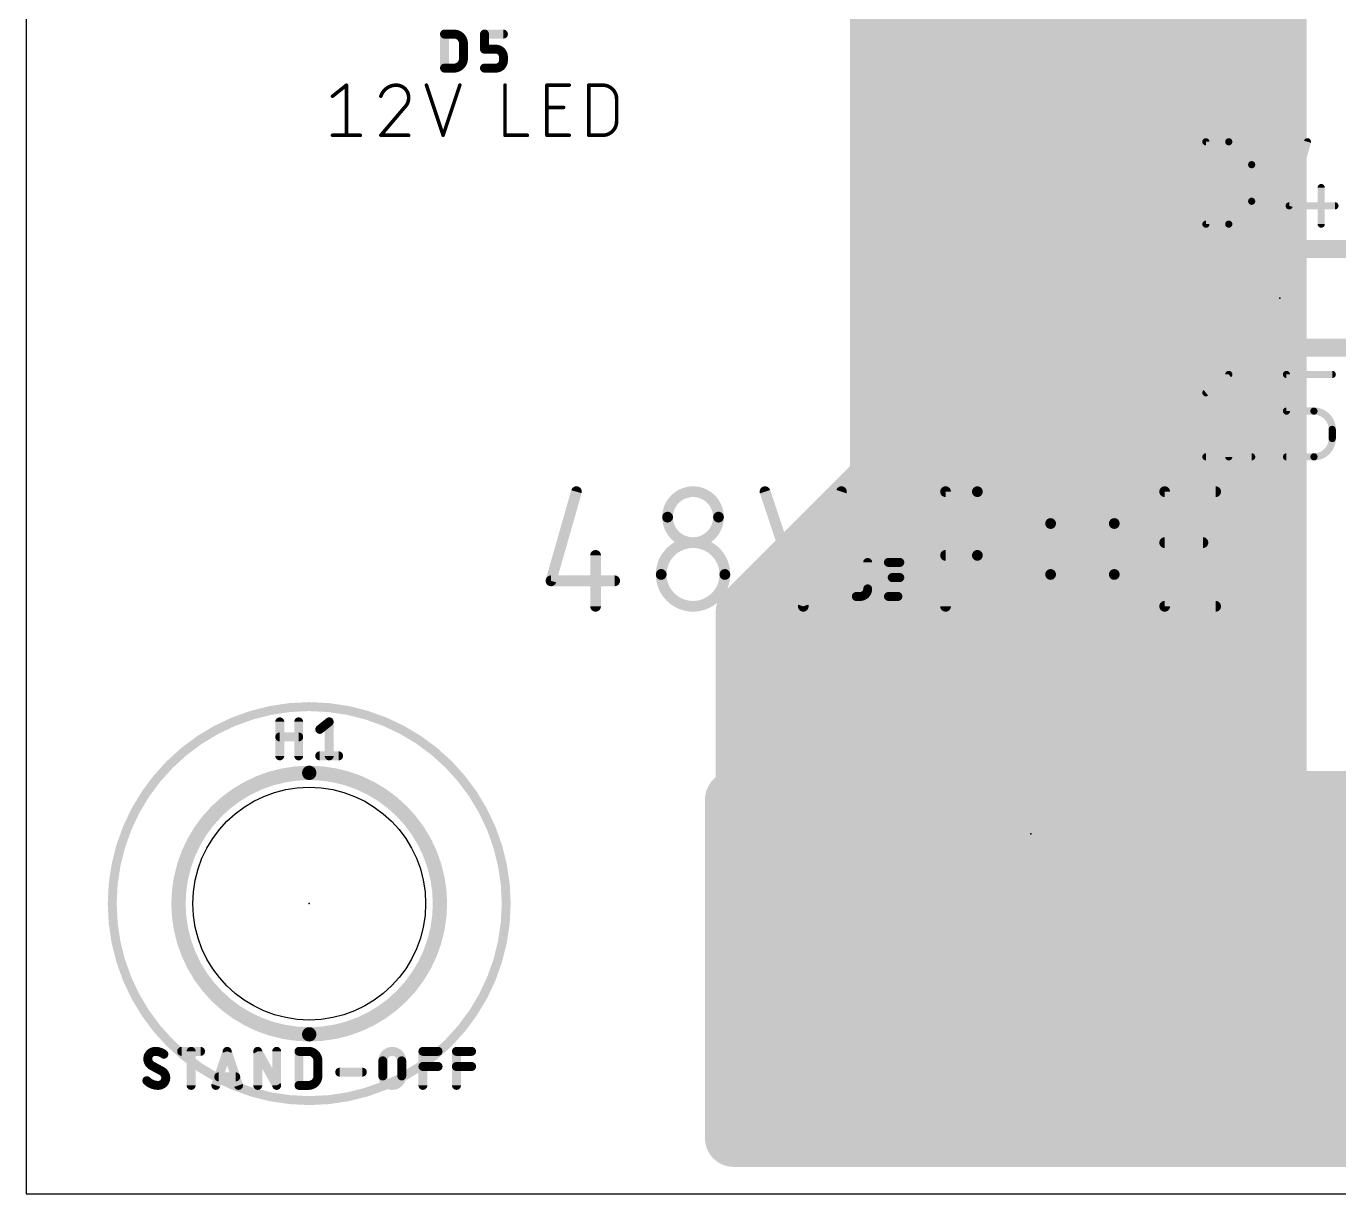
# Model space of a CAD drawing. Extents: x 0 to 6.01, y 0 to 3.
# Drawn here: x 0 to 0.733, y 0 to 0.652 of the extents above; entities that cross this region are included whole.
import ezdxf

# ---------------------------------------------------------------- set-up
doc = ezdxf.new("R2010")
doc.units = 0
for name, color, linetype in [('1', 12, 'CONTINUOUS'), ('17', 110, 'CONTINUOUS'), ('20', 31, 'CONTINUOUS'), ('21', 253, 'CONTINUOUS'), ('23', 53, 'CONTINUOUS'), ('25', 253, 'CONTINUOUS'), ('27', 253, 'CONTINUOUS'), ('39', 12, 'CONTINUOUS'), ('41', 12, 'CONTINUOUS'), ('42', 132, 'CONTINUOUS'), ('51', 253, 'CONTINUOUS')]:
    doc.layers.add(name, color=color, linetype=linetype)

# ---------------------------------------------------------------- blocks, each defined once
blk = doc.blocks.new('RECT')
blk.add_solid([(-0.5, -0.5), (0.5, -0.5), (-0.5, 0.5), (0.5, 0.5)])
blk = doc.blocks.new('ROUNDP')
at = {"const_width": 0.5}
blk.add_lwpolyline([(0, -0.25, 1), (0, 0.25, 1), (0, -0.25)], format="xyb", dxfattribs=at)

msp = doc.modelspace()

# ---------------------------------------------------------------- linework, layer by layer
at = {"layer": '1'}
for points, const_width in [([(0.475, 0.4), (0.475, 0.745)], 0.03), ([(0.7, 0.745), (0.7, 0.075)], 0.03), ([(0.475, 0.66), (0.7, 0.66)], 0.03), ([(0.475, 0.63), (0.7, 0.63)], 0.03), ([(0.475, 0.6), (0.7, 0.6)], 0.03), ([(0.475, 0.57), (0.7, 0.57)], 0.03), ([(0.475, 0.54), (0.7, 0.54)], 0.03), ([(0.475, 0.51), (0.7, 0.51)], 0.03), ([(0.475, 0.48), (0.7, 0.48)], 0.03), ([(0.475, 0.45), (0.7, 0.45)], 0.03), ([(0.475, 0.42), (0.7, 0.42)], 0.03), ([(0.4, 0.325), (0.475, 0.4)], 0.03), ([(0.465, 0.39), (0.7, 0.39)], 0.03), ([(0.435, 0.36), (0.7, 0.36)], 0.03), ([(0.405, 0.33), (0.7, 0.33)], 0.03), ([(0.4, 0.125), (0.4, 0.325)], 0.03), ([(0.4, 0.3), (0.7, 0.3)], 0.03), ([(0.4, 0.27), (0.7, 0.27)], 0.03), ([(0.4, 0.24), (0.7, 0.24)], 0.03), ([(0.395, 0.031), (0.395, 0.2201)], 0.032), ([(0.395, 0.2201), (0.428735, 0.2201)], 0.032), ([(0.428735, 0.2201), (0.42843, 0.217)], 0.032), ([(0.69357, 0.217), (0.693265, 0.2201)], 0.032), ([(0.693265, 0.2201), (4.1951, 0.2201)], 0.032), ([(0.42843, 0.217), (0.544999, 0.217)], 0.032), ([(0.544999, 0.217), (0.544999, 0.185)], 0.032), ([(0.577, 0.185), (0.577, 0.217)], 0.032), ([(0.577, 0.217), (0.69357, 0.217)], 0.032), ([(0.4, 0.21), (0.7, 0.21)], 0.03), ([(0.395, 0.192), (0.544999, 0.192)], 0.032), ([(0.577, 0.192), (4.642, 0.192)], 0.032), ([(0.544999, 0.185), (0.42843, 0.185)], 0.032), ([(0.42843, 0.185), (0.428786, 0.181388)], 0.032), ([(0.545, 0.06843), (0.545, 0.184999)], 0.032), ([(0.545, 0.184999), (0.577, 0.184999)], 0.032), ([(0.69357, 0.185), (0.577, 0.185)], 0.032), ([(0.577, 0.184999), (0.577, 0.06843)], 0.032), ([(0.693214, 0.181388), (0.69357, 0.185)], 0.032), ([(0.4, 0.18), (0.7, 0.18)], 0.03), ([(0.428786, 0.181388), (0.431345, 0.168523)], 0.032), ([(0.690655, 0.168523), (0.693214, 0.181388)], 0.032), ([(0.431345, 0.168523), (0.435152, 0.155971)], 0.032), ([(0.686848, 0.155971), (0.690655, 0.168523)], 0.032), ([(0.395, 0.16), (0.43393, 0.16)], 0.032), ([(0.545, 0.16), (0.577, 0.16)], 0.032), ([(0.68807, 0.16), (4.61, 0.16)], 0.032), ([(0.435152, 0.155971), (0.440172, 0.143852)], 0.032), ([(0.681828, 0.143852), (0.686848, 0.155971)], 0.032), ([(0.4, 0.15), (0.7, 0.15)], 0.03), ([(0.440172, 0.143852), (0.446355, 0.132284)], 0.032), ([(0.675645, 0.132284), (0.681828, 0.143852)], 0.032), ([(0.446355, 0.132284), (0.453642, 0.121378)], 0.032), ([(0.668357, 0.121378), (0.675645, 0.132284)], 0.032), ([(0.395, 0.128), (0.449218, 0.128)], 0.032), ([(0.475, 0.05), (0.4, 0.125)], 0.03), ([(0.545, 0.128), (0.577, 0.128)], 0.032), ([(0.672782, 0.128), (4.578, 0.128)], 0.032), ([(0.405, 0.12), (0.7, 0.12)], 0.03), ([(0.453642, 0.121378), (0.461964, 0.111239)], 0.032), ([(0.660036, 0.111239), (0.668357, 0.121378)], 0.032), ([(0.461964, 0.111239), (0.471239, 0.101964)], 0.032), ([(0.650761, 0.101964), (0.660036, 0.111239)], 0.032), ([(0.471239, 0.101964), (0.481378, 0.093642)], 0.032), ([(0.640622, 0.093642), (0.650761, 0.101964)], 0.032), ([(0.395, 0.096), (0.478505, 0.096)], 0.032), ([(0.545, 0.096), (0.577, 0.096)], 0.032), ([(0.643494, 0.096), (4.546, 0.096)], 0.032), ([(0.435, 0.09), (0.7, 0.09)], 0.03), ([(0.481378, 0.093642), (0.492284, 0.086355)], 0.032), ([(0.629715, 0.086355), (0.640622, 0.093642)], 0.032), ([(0.492284, 0.086355), (0.503852, 0.080172)], 0.032), ([(0.503852, 0.080172), (0.515971, 0.075152)], 0.032), ([(0.606029, 0.075152), (0.618147, 0.080172)], 0.032), ([(0.618147, 0.080172), (0.629715, 0.086355)], 0.032), ([(0.515971, 0.075152), (0.528523, 0.071345)], 0.032), ([(0.593477, 0.071345), (0.606029, 0.075152)], 0.032), ([(0.7, 0.075), (0.675, 0.05)], 0.03), ([(0.528523, 0.071345), (0.541388, 0.068786)], 0.032), ([(0.541388, 0.068786), (0.545, 0.06843)], 0.032), ([(0.577, 0.06843), (0.580612, 0.068786)], 0.032), ([(0.580612, 0.068786), (0.593477, 0.071345)], 0.032), ([(0.395, 0.064), (4.514, 0.064)], 0.032), ([(0.465, 0.06), (0.685, 0.06)], 0.03), ([(0.675, 0.05), (0.475, 0.05)], 0.03), ([(0.395, 0.032), (4.482, 0.032)], 0.032), ([(4.481, 0.031), (0.395, 0.031)], 0.032)]:
    msp.add_lwpolyline(points, dxfattribs=dict(at, const_width=const_width))
for points, const_width in [([(0.475, 0.6675, 1), (0.475, 0.6525)], 0.015), ([(0.7, 0.6525, 1), (0.7, 0.6675)], 0.015), ([(0.475, 0.6375, 1), (0.475, 0.6225)], 0.015), ([(0.7, 0.6225, 1), (0.7, 0.6375)], 0.015), ([(0.475, 0.6075, 1), (0.475, 0.5925)], 0.015), ([(0.7, 0.5925, 1), (0.7, 0.6075)], 0.015), ([(0.475, 0.5775, 1), (0.475, 0.5625)], 0.015), ([(0.7, 0.5625, 1), (0.7, 0.5775)], 0.015), ([(0.475, 0.5475, 1), (0.475, 0.5325)], 0.015), ([(0.7, 0.5325, 1), (0.7, 0.5475)], 0.015), ([(0.475, 0.5175, 1), (0.475, 0.5025)], 0.015), ([(0.7, 0.5025, 1), (0.7, 0.5175)], 0.015), ([(0.475, 0.4875, 1), (0.475, 0.4725)], 0.015), ([(0.7, 0.4725, 1), (0.7, 0.4875)], 0.015), ([(0.475, 0.4575, 1), (0.475, 0.4425)], 0.015), ([(0.7, 0.4425, 1), (0.7, 0.4575)], 0.015), ([(0.475, 0.4275, 1), (0.475, 0.4125)], 0.015), ([(0.7, 0.4125, 1), (0.7, 0.4275)], 0.015), ([(0.480303, 0.394697, 1), (0.469697, 0.405303)], 0.015), ([(0.465, 0.3975, 1), (0.465, 0.3825)], 0.015), ([(0.4675, 0.4, 1), (0.4825, 0.4)], 0.015), ([(0.7, 0.3825, 1), (0.7, 0.3975)], 0.015), ([(0.435, 0.3675, 1), (0.435, 0.3525)], 0.015), ([(0.7, 0.3525, 1), (0.7, 0.3675)], 0.015), ([(0.405, 0.3375, 1), (0.405, 0.3225)], 0.015), ([(0.7, 0.3225, 1), (0.7, 0.3375)], 0.015), ([(0.4075, 0.325, 1), (0.3925, 0.325)], 0.015), ([(0.394697, 0.330303, 1), (0.405303, 0.319697)], 0.015), ([(0.4, 0.3075, 1), (0.4, 0.2925)], 0.015), ([(0.7, 0.2925, 1), (0.7, 0.3075)], 0.015), ([(0.4, 0.2775, 1), (0.4, 0.2625)], 0.015), ([(0.7, 0.2625, 1), (0.7, 0.2775)], 0.015), ([(0.4, 0.2475, 1), (0.4, 0.2325)], 0.015), ([(0.7, 0.2325, 1), (0.7, 0.2475)], 0.015), ([(0.403, 0.2201, 1), (0.387, 0.2201)], 0.016), ([(0.395, 0.2281, 1), (0.395, 0.2121)], 0.016), ([(0.436697, 0.219316, 1), (0.420774, 0.220885)], 0.016), ([(0.428735, 0.2121, 1), (0.428735, 0.2281)], 0.016), ([(0.701226, 0.220884, 1), (0.685303, 0.219316)], 0.016), ([(0.693265, 0.2281, 1), (0.693265, 0.2121)], 0.016), ([(0.42843, 0.225, 1), (0.42843, 0.209)], 0.016), ([(0.552999, 0.217, 1), (0.536999, 0.217)], 0.016), ([(0.544999, 0.209, 1), (0.544999, 0.225)], 0.016), ([(0.585, 0.217, 1), (0.569, 0.217)], 0.016), ([(0.577, 0.225, 1), (0.577, 0.209)], 0.016), ([(0.69357, 0.209, 1), (0.69357, 0.225)], 0.016), ([(0.4, 0.2175, 1), (0.4, 0.2025)], 0.015), ([(0.420468, 0.217784, 1), (0.436391, 0.216215)], 0.016), ([(0.685608, 0.216216, 1), (0.701531, 0.217784)], 0.016), ([(0.7, 0.2025, 1), (0.7, 0.2175)], 0.015), ([(0.395, 0.2, 1), (0.395, 0.184)], 0.016), ([(0.544999, 0.184, 1), (0.544999, 0.2)], 0.016), ([(0.577, 0.2, 1), (0.577, 0.184)], 0.016), ([(0.436391, 0.185784, 1), (0.420468, 0.184216)], 0.016), ([(0.42843, 0.193, 1), (0.42843, 0.177)], 0.016), ([(0.553, 0.184999, 1), (0.537, 0.184999)], 0.016), ([(0.545, 0.192999, 1), (0.545, 0.176999)], 0.016), ([(0.544999, 0.177, 1), (0.544999, 0.193)], 0.016), ([(0.577, 0.193, 1), (0.577, 0.177)], 0.016), ([(0.585, 0.184999, 1), (0.569, 0.184999)], 0.016), ([(0.577, 0.176999, 1), (0.577, 0.192999)], 0.016), ([(0.701531, 0.184216, 1), (0.685608, 0.185784)], 0.016), ([(0.69357, 0.177, 1), (0.69357, 0.193)], 0.016), ([(0.4, 0.1875, 1), (0.4, 0.1725)], 0.015), ([(0.436632, 0.182948, 1), (0.420939, 0.179827)], 0.016), ([(0.536999, 0.185, 1), (0.552999, 0.185)], 0.016), ([(0.569, 0.185, 1), (0.585, 0.185)], 0.016), ([(0.70106, 0.179827, 1), (0.685368, 0.182948)], 0.016), ([(0.7, 0.1725, 1), (0.7, 0.1875)], 0.015), ([(0.420824, 0.180604, 1), (0.436747, 0.182172)], 0.016), ([(0.439, 0.170845, 1), (0.423689, 0.166201)], 0.016), ([(0.698311, 0.166201, 1), (0.683, 0.170845)], 0.016), ([(0.685253, 0.182172, 1), (0.701176, 0.180604)], 0.016), ([(0.395, 0.168, 1), (0.395, 0.152)], 0.016), ([(0.423498, 0.166962, 1), (0.439191, 0.170084)], 0.016), ([(0.43393, 0.152, 1), (0.43393, 0.168)], 0.016), ([(0.545, 0.168, 1), (0.545, 0.152)], 0.016), ([(0.577, 0.152, 1), (0.577, 0.168)], 0.016), ([(0.68807, 0.168, 1), (0.68807, 0.152)], 0.016), ([(0.682809, 0.170084, 1), (0.698502, 0.166962)], 0.016), ([(0.442543, 0.159032, 1), (0.427761, 0.152909)], 0.016), ([(0.694239, 0.152909, 1), (0.679457, 0.159032)], 0.016), ([(0.4, 0.1575, 1), (0.4, 0.1425)], 0.015), ([(0.427497, 0.153649, 1), (0.442808, 0.158293)], 0.016), ([(0.679192, 0.158293, 1), (0.694503, 0.153649)], 0.016), ([(0.7, 0.1425, 1), (0.7, 0.1575)], 0.015), ([(0.447227, 0.147624, 1), (0.433116, 0.140081)], 0.016), ([(0.432781, 0.140791, 1), (0.447563, 0.146914)], 0.016), ([(0.674437, 0.146914, 1), (0.689219, 0.140791)], 0.016), ([(0.688883, 0.140081, 1), (0.674773, 0.147624)], 0.016), ([(0.453007, 0.136729, 1), (0.439703, 0.12784)], 0.016), ([(0.682297, 0.12784, 1), (0.668993, 0.136729)], 0.016), ([(0.395, 0.136, 1), (0.395, 0.12)], 0.016), ([(0.405303, 0.130303, 1), (0.394697, 0.119697)], 0.015), ([(0.4393, 0.128513, 1), (0.45341, 0.136056)], 0.016), ([(0.449218, 0.12, 1), (0.449218, 0.136)], 0.016), ([(0.545, 0.136, 1), (0.545, 0.12)], 0.016), ([(0.577, 0.12, 1), (0.577, 0.136)], 0.016), ([(0.672782, 0.136, 1), (0.672782, 0.12)], 0.016), ([(0.668589, 0.136056, 1), (0.6827, 0.128513)], 0.016), ([(0.3925, 0.125, 1), (0.4075, 0.125)], 0.015), ([(0.405, 0.1275, 1), (0.405, 0.1125)], 0.015), ([(0.459827, 0.126453, 1), (0.447458, 0.116303)], 0.016), ([(0.446991, 0.116934, 1), (0.460294, 0.125823)], 0.016), ([(0.661706, 0.125823, 1), (0.675009, 0.116934)], 0.016), ([(0.674542, 0.116303, 1), (0.662173, 0.126453)], 0.016), ([(0.7, 0.1125, 1), (0.7, 0.1275)], 0.015), ([(0.467621, 0.116896, 1), (0.456307, 0.105582)], 0.016), ([(0.665693, 0.105582, 1), (0.654379, 0.116896)], 0.016), ([(0.45578, 0.106164, 1), (0.468148, 0.116314)], 0.016), ([(0.476314, 0.108148, 1), (0.466164, 0.09578)], 0.016), ([(0.655836, 0.09578, 1), (0.645686, 0.108148)], 0.016), ([(0.653852, 0.116314, 1), (0.66622, 0.106164)], 0.016), ([(0.395, 0.104, 1), (0.395, 0.088)], 0.016), ([(0.465582, 0.096307, 1), (0.476896, 0.107621)], 0.016), ([(0.478505, 0.088, 1), (0.478505, 0.104)], 0.016), ([(0.545, 0.104, 1), (0.545, 0.088)], 0.016), ([(0.577, 0.088, 1), (0.577, 0.104)], 0.016), ([(0.643494, 0.104, 1), (0.643494, 0.088)], 0.016), ([(0.645104, 0.107621, 1), (0.656418, 0.096307)], 0.016), ([(0.435, 0.0975, 1), (0.435, 0.0825)], 0.015), ([(0.485823, 0.100294, 1), (0.476934, 0.086991)], 0.016), ([(0.476303, 0.087458, 1), (0.486453, 0.099827)], 0.016), ([(0.635547, 0.099827, 1), (0.645697, 0.087458)], 0.016), ([(0.645066, 0.086991, 1), (0.636177, 0.100294)], 0.016), ([(0.7, 0.0825, 1), (0.7, 0.0975)], 0.015), ([(0.496056, 0.09341, 1), (0.488513, 0.0793)], 0.016), ([(0.48784, 0.079703, 1), (0.496729, 0.093007)], 0.016), ([(0.506914, 0.087563, 1), (0.500791, 0.072781)], 0.016), ([(0.621209, 0.072781, 1), (0.615086, 0.087563)], 0.016), ([(0.625271, 0.093007, 1), (0.63416, 0.079703)], 0.016), ([(0.633487, 0.0793, 1), (0.625944, 0.09341)], 0.016), ([(0.500081, 0.073116, 1), (0.507624, 0.087227)], 0.016), ([(0.518293, 0.082808, 1), (0.513649, 0.067497)], 0.016), ([(0.512909, 0.067761, 1), (0.519032, 0.082543)], 0.016), ([(0.602968, 0.082543, 1), (0.60909, 0.067761)], 0.016), ([(0.608351, 0.067497, 1), (0.603707, 0.082808)], 0.016), ([(0.614376, 0.087227, 1), (0.621919, 0.073116)], 0.016), ([(0.705303, 0.069697, 1), (0.694697, 0.080303)], 0.015), ([(0.530084, 0.079191, 1), (0.526962, 0.063498)], 0.016), ([(0.526201, 0.063689, 1), (0.530845, 0.079)], 0.016), ([(0.542172, 0.076747, 1), (0.540604, 0.060824)], 0.016), ([(0.539827, 0.060939, 1), (0.542948, 0.076632)], 0.016), ([(0.544216, 0.060468, 1), (0.545784, 0.076391)], 0.016), ([(0.576216, 0.076391, 1), (0.577784, 0.060468)], 0.016), ([(0.579051, 0.076632, 1), (0.582173, 0.060939)], 0.016), ([(0.581396, 0.060824, 1), (0.579828, 0.076747)], 0.016), ([(0.591155, 0.079, 1), (0.595799, 0.063689)], 0.016), ([(0.595038, 0.063498, 1), (0.591916, 0.079191)], 0.016), ([(0.6925, 0.075, 1), (0.7075, 0.075)], 0.015), ([(0.395, 0.072, 1), (0.395, 0.056)], 0.016), ([(0.465, 0.0675, 1), (0.465, 0.0525)], 0.015), ([(0.537, 0.06843, 1), (0.553, 0.06843)], 0.016), ([(0.569, 0.06843, 1), (0.585, 0.06843)], 0.016), ([(0.685, 0.0525, 1), (0.685, 0.0675)], 0.015), ([(0.475, 0.0575, 1), (0.475, 0.0425)], 0.015), ([(0.469697, 0.044697, 1), (0.480303, 0.055303)], 0.015), ([(0.669697, 0.055303, 1), (0.680303, 0.044697)], 0.015), ([(0.675, 0.0425, 1), (0.675, 0.0575)], 0.015), ([(0.395, 0.04, 1), (0.395, 0.024)], 0.016), ([(0.395, 0.039, 1), (0.395, 0.023)], 0.016), ([(0.387, 0.031, 1), (0.403, 0.031)], 0.016)]:
    msp.add_lwpolyline(points, format="xyb", dxfattribs=dict(at, const_width=const_width))
at = {"layer": '20'}
for p, q in [((0, 3), (0, 0)), ((0, 0), (6, 0))]:
    msp.add_line(p, q, dxfattribs=at)
msp.add_circle((0.158, 0.162), 0.065, dxfattribs=at)
at = {"layer": '21', "const_width": 0.005}
msp.add_lwpolyline([(0.561, 0.089197, 1), (0.561, 0.312803, 1), (0.561, 0.089197)], format="xyb", dxfattribs=at)
at = {"layer": '23'}
for p in [(0.7, 0.5), (0.561, 0.201), (0.158, 0.162)]:
    msp.add_point(p, dxfattribs=at)
at = {"layer": '25'}
for points, const_width in [([(0.233562, 0.6285), (0.233562, 0.6475)], 0.005), ([(0.233562, 0.6475), (0.23884, 0.6475)], 0.005), ([(0.255882, 0.639055), (0.255882, 0.6475)], 0.005), ([(0.255882, 0.6475), (0.266438, 0.6475)], 0.005), ([(0.244118, 0.642222), (0.244118, 0.633778)], 0.005), ([(0.262215, 0.639055), (0.255882, 0.639055)], 0.005), ([(0.23884, 0.6285), (0.233562, 0.6285)], 0.005), ([(0.255882, 0.6285), (0.262215, 0.6285)], 0.005), ([(0.266438, 0.632722), (0.266438, 0.634833)], 0.005), ([(0.171, 0.612778), (0.178778, 0.619)], 0.002), ([(0.178778, 0.619), (0.178778, 0.591)], 0.002), ([(0.223444, 0.619), (0.232777, 0.591)], 0.002), ([(0.232777, 0.591), (0.242111, 0.619)], 0.002), ([(0.267348, 0.619), (0.267348, 0.591)], 0.002), ([(0.290748, 0.591), (0.290748, 0.619)], 0.002), ([(0.290748, 0.619), (0.303193, 0.619)], 0.002), ([(0.314099, 0.591), (0.314099, 0.619)], 0.002), ([(0.314099, 0.619), (0.321877, 0.619)], 0.002), ([(0.329655, 0.611222), (0.329655, 0.598778)], 0.002), ([(0.211222, 0.606555), (0.198, 0.591)], 0.002), ([(0.290748, 0.606555), (0.300081, 0.606555)], 0.002), ([(0.171, 0.591), (0.186555, 0.591)], 0.002), ([(0.198, 0.591), (0.213555, 0.591)], 0.002), ([(0.267348, 0.591), (0.279793, 0.591)], 0.002), ([(0.303193, 0.591), (0.290748, 0.591)], 0.002), ([(0.321877, 0.591), (0.314099, 0.591)], 0.002), ([(0.658693, 0.54137), (0.658693, 0.58737)], 0.004), ([(0.658693, 0.58737), (0.671471, 0.58737)], 0.004), ([(0.715415, 0.58737), (0.705193, 0.551592)], 0.004), ([(0.684248, 0.574592), (0.684248, 0.554148)], 0.004), ([(0.723082, 0.561814), (0.723082, 0.54137)], 0.004), ([(0.705193, 0.551592), (0.730748, 0.551592)], 0.004), ([(0.671471, 0.54137), (0.658693, 0.54137)], 0.004), ([(0.307222, 0.392), (0.293, 0.342222)], 0.006), ([(0.412525, 0.392), (0.433858, 0.328)], 0.006), ([(0.433858, 0.328), (0.455192, 0.392)], 0.006), ([(0.513324, 0.328), (0.513324, 0.392)], 0.006), ([(0.513324, 0.392), (0.531102, 0.392)], 0.006), ([(0.635691, 0.328), (0.635691, 0.392)], 0.006), ([(0.635691, 0.392), (0.664136, 0.392)], 0.006), ([(0.571983, 0.345778), (0.571983, 0.374222)], 0.006), ([(0.607538, 0.374222), (0.607538, 0.345778)], 0.006), ([(0.635691, 0.363555), (0.657025, 0.363555)], 0.006), ([(0.317889, 0.356444), (0.317889, 0.328)], 0.006), ([(0.531102, 0.356444), (0.513324, 0.356444)], 0.006), ([(0.469833, 0.3525), (0.469833, 0.337722)], 0.005), ([(0.481439, 0.3525), (0.487773, 0.3525)], 0.005), ([(0.293, 0.342222), (0.328555, 0.342222)], 0.006), ([(0.487773, 0.344055), (0.48355, 0.344055)], 0.005), ([(0.465611, 0.3335), (0.4635, 0.3335)], 0.005), ([(0.481439, 0.3335), (0.486717, 0.3335)], 0.005), ([(0.664136, 0.328), (0.635691, 0.328)], 0.006), ([(0.141562, 0.2445), (0.141562, 0.2635)], 0.005), ([(0.152118, 0.2635), (0.152118, 0.2445)], 0.005), ([(0.163882, 0.259278), (0.16916, 0.2635)], 0.005), ([(0.16916, 0.2635), (0.16916, 0.2445)], 0.005), ([(0.141562, 0.255055), (0.152118, 0.255055)], 0.005), ([(0.163882, 0.2445), (0.174438, 0.2445)], 0.005)]:
    msp.add_lwpolyline(points, dxfattribs=dict(at, const_width=const_width))
for points, const_width in [([(0.234812, 0.6475, 1), (0.232312, 0.6475)], 0.0025), ([(0.233562, 0.64875, 1), (0.233562, 0.64625)], 0.0025), ([(0.244118, 0.642222, 0.414214), (0.23884, 0.6475)], 0.005), ([(0.23884, 0.64875, 1), (0.23884, 0.64625)], 0.0025), ([(0.23884, 0.64625, 1), (0.23884, 0.64875)], 0.0025), ([(0.257132, 0.6475, 1), (0.254632, 0.6475)], 0.0025), ([(0.255882, 0.64875, 1), (0.255882, 0.64625)], 0.0025), ([(0.266438, 0.64625, 1), (0.266438, 0.64875)], 0.0025), ([(0.245368, 0.642222, 1), (0.242868, 0.642222)], 0.0025), ([(0.242868, 0.642222, 1), (0.245368, 0.642222)], 0.0025), ([(0.255882, 0.640305, 1), (0.255882, 0.637805)], 0.0025), ([(0.254632, 0.639055, 1), (0.257132, 0.639055)], 0.0025), ([(0.266438, 0.634833, 0.414214), (0.262215, 0.639055)], 0.005), ([(0.262215, 0.640305, 1), (0.262215, 0.637805)], 0.0025), ([(0.262215, 0.637805, 1), (0.262215, 0.640305)], 0.0025), ([(0.233562, 0.62975, 1), (0.233562, 0.62725)], 0.0025), ([(0.23884, 0.6285, 0.41422), (0.244118, 0.633778)], 0.005), ([(0.23884, 0.62975, 1), (0.23884, 0.62725)], 0.0025), ([(0.23884, 0.62725, 1), (0.23884, 0.62975)], 0.0025), ([(0.245368, 0.633778, 1), (0.242868, 0.633778)], 0.0025), ([(0.242868, 0.633778, 1), (0.245368, 0.633778)], 0.0025), ([(0.255882, 0.62975, 1), (0.255882, 0.62725)], 0.0025), ([(0.262215, 0.6285, 0.414214), (0.266438, 0.632722)], 0.005), ([(0.262215, 0.62975, 1), (0.262215, 0.62725)], 0.0025), ([(0.262215, 0.62725, 1), (0.262215, 0.62975)], 0.0025), ([(0.267688, 0.634833, 1), (0.265188, 0.634833)], 0.0025), ([(0.265188, 0.634833, 1), (0.267688, 0.634833)], 0.0025), ([(0.267688, 0.632722, 1), (0.265188, 0.632722)], 0.0025), ([(0.265188, 0.632722, 1), (0.267688, 0.632722)], 0.0025), ([(0.232312, 0.6285, 1), (0.234812, 0.6285)], 0.0025), ([(0.179278, 0.619, 1), (0.178278, 0.619)], 0.001), ([(0.17909, 0.61861, 1), (0.178465, 0.61939)], 0.001), ([(0.206555, 0.619, 0.325184), (0.198, 0.612778)], 0.002), ([(0.213555, 0.612, 0.414214), (0.206555, 0.619)], 0.002), ([(0.206555, 0.6195, 1), (0.206555, 0.6185)], 0.001), ([(0.206555, 0.6185, 1), (0.206555, 0.6195)], 0.001), ([(0.223918, 0.619158, 1), (0.22297, 0.618842)], 0.001), ([(0.242585, 0.618842, 1), (0.241636, 0.619158)], 0.001), ([(0.267848, 0.619, 1), (0.266848, 0.619)], 0.001), ([(0.291248, 0.619, 1), (0.290248, 0.619)], 0.001), ([(0.290748, 0.6195, 1), (0.290748, 0.6185)], 0.001), ([(0.303193, 0.6185, 1), (0.303193, 0.6195)], 0.001), ([(0.314599, 0.619, 1), (0.313599, 0.619)], 0.001), ([(0.314099, 0.6195, 1), (0.314099, 0.6185)], 0.001), ([(0.329655, 0.611222, 0.414214), (0.321877, 0.619)], 0.002), ([(0.321877, 0.6195, 1), (0.321877, 0.6185)], 0.001), ([(0.321877, 0.6185, 1), (0.321877, 0.6195)], 0.001), ([(0.170688, 0.613168, 1), (0.171312, 0.612387)], 0.001), ([(0.197524, 0.612932, 1), (0.198475, 0.612624)], 0.001), ([(0.211222, 0.606555, 0.205248), (0.213555, 0.612)], 0.002), ([(0.214055, 0.612, 1), (0.213055, 0.612)], 0.001), ([(0.213055, 0.612, 1), (0.214055, 0.612)], 0.001), ([(0.330155, 0.611222, 1), (0.329155, 0.611222)], 0.001), ([(0.329155, 0.611222, 1), (0.330155, 0.611222)], 0.001), ([(0.210877, 0.606918, 1), (0.211567, 0.606193)], 0.001), ([(0.211603, 0.606232, 1), (0.210841, 0.606879)], 0.001), ([(0.290748, 0.607055, 1), (0.290748, 0.606055)], 0.001), ([(0.300081, 0.606055, 1), (0.300081, 0.607055)], 0.001), ([(0.321877, 0.591, 0.414218), (0.329655, 0.598778)], 0.002), ([(0.330155, 0.598778, 1), (0.329155, 0.598778)], 0.001), ([(0.329155, 0.598778, 1), (0.330155, 0.598778)], 0.001), ([(0.171, 0.5915, 1), (0.171, 0.5905)], 0.001), ([(0.178278, 0.591, 1), (0.179278, 0.591)], 0.001), ([(0.186555, 0.5905, 1), (0.186555, 0.5915)], 0.001), ([(0.198, 0.5915, 1), (0.198, 0.5905)], 0.001), ([(0.197619, 0.591324, 1), (0.198381, 0.590676)], 0.001), ([(0.213555, 0.5905, 1), (0.213555, 0.5915)], 0.001), ([(0.232303, 0.591158, 1), (0.233252, 0.590842)], 0.001), ([(0.232303, 0.590842, 1), (0.233252, 0.591158)], 0.001), ([(0.267348, 0.5915, 1), (0.267348, 0.5905)], 0.001), ([(0.266848, 0.591, 1), (0.267848, 0.591)], 0.001), ([(0.279793, 0.5905, 1), (0.279793, 0.5915)], 0.001), ([(0.290748, 0.5915, 1), (0.290748, 0.5905)], 0.001), ([(0.290248, 0.591, 1), (0.291248, 0.591)], 0.001), ([(0.303193, 0.5905, 1), (0.303193, 0.5915)], 0.001), ([(0.314099, 0.5915, 1), (0.314099, 0.5905)], 0.001), ([(0.313599, 0.591, 1), (0.314599, 0.591)], 0.001), ([(0.321877, 0.5915, 1), (0.321877, 0.5905)], 0.001), ([(0.321877, 0.5905, 1), (0.321877, 0.5915)], 0.001), ([(0.659693, 0.58737, 1), (0.657693, 0.58737)], 0.002), ([(0.658693, 0.58837, 1), (0.658693, 0.58637)], 0.002), ([(0.684248, 0.574592, 0.414214), (0.671471, 0.58737)], 0.004), ([(0.671471, 0.58837, 1), (0.671471, 0.58637)], 0.002), ([(0.671471, 0.58637, 1), (0.671471, 0.58837)], 0.002), ([(0.716377, 0.587095, 1), (0.714453, 0.587645)], 0.002), ([(0.685248, 0.574592, 1), (0.683248, 0.574592)], 0.002), ([(0.683248, 0.574592, 1), (0.685248, 0.574592)], 0.002), ([(0.724082, 0.561814, 1), (0.722082, 0.561814)], 0.002), ([(0.671471, 0.54137, 0.414216), (0.684248, 0.554148)], 0.004), ([(0.685248, 0.554148, 1), (0.683248, 0.554148)], 0.002), ([(0.683248, 0.554148, 1), (0.685248, 0.554148)], 0.002), ([(0.705193, 0.552592, 1), (0.705193, 0.550592)], 0.002), ([(0.704231, 0.551867, 1), (0.706154, 0.551318)], 0.002), ([(0.730748, 0.550592, 1), (0.730748, 0.552592)], 0.002), ([(0.658693, 0.54237, 1), (0.658693, 0.54037)], 0.002), ([(0.657693, 0.54137, 1), (0.659693, 0.54137)], 0.002), ([(0.671471, 0.54237, 1), (0.671471, 0.54037)], 0.002), ([(0.671471, 0.54037, 1), (0.671471, 0.54237)], 0.002), ([(0.722082, 0.54137, 1), (0.724082, 0.54137)], 0.002), ([(0.308664, 0.391588, 1), (0.30578, 0.392412)], 0.003), ([(0.38654, 0.377778, 1), (0.358096, 0.377778)], 0.006), ([(0.413948, 0.392474, 1), (0.411102, 0.391526)], 0.003), ([(0.456615, 0.391526, 1), (0.453769, 0.392474)], 0.003), ([(0.514824, 0.392, 1), (0.511824, 0.392)], 0.003), ([(0.513324, 0.3935, 1), (0.513324, 0.3905)], 0.003), ([(0.531102, 0.356444, 1), (0.531102, 0.392)], 0.006), ([(0.531102, 0.3935, 1), (0.531102, 0.3905)], 0.003), ([(0.531102, 0.3905, 1), (0.531102, 0.3935)], 0.003), ([(0.607538, 0.374222, 1), (0.571983, 0.374222)], 0.006), ([(0.637191, 0.392, 1), (0.634191, 0.392)], 0.003), ([(0.635691, 0.3935, 1), (0.635691, 0.3905)], 0.003), ([(0.664136, 0.3905, 1), (0.664136, 0.3935)], 0.003), ([(0.358096, 0.377778, 1), (0.38654, 0.377778)], 0.006), ([(0.359596, 0.377778, 1), (0.356596, 0.377778)], 0.003), ([(0.356596, 0.377778, 1), (0.359596, 0.377778)], 0.003), ([(0.38804, 0.377778, 1), (0.38504, 0.377778)], 0.003), ([(0.38504, 0.377778, 1), (0.38804, 0.377778)], 0.003), ([(0.573483, 0.374222, 1), (0.570483, 0.374222)], 0.003), ([(0.570483, 0.374222, 1), (0.573483, 0.374222)], 0.003), ([(0.609038, 0.374222, 1), (0.606038, 0.374222)], 0.003), ([(0.606038, 0.374222, 1), (0.609038, 0.374222)], 0.003), ([(0.390096, 0.345778, 1), (0.35454, 0.345778)], 0.006), ([(0.635691, 0.365055, 1), (0.635691, 0.362055)], 0.003), ([(0.657025, 0.362055, 1), (0.657025, 0.365055)], 0.003), ([(0.319389, 0.356444, 1), (0.316389, 0.356444)], 0.003), ([(0.513324, 0.357944, 1), (0.513324, 0.354944)], 0.003), ([(0.531102, 0.357944, 1), (0.531102, 0.354944)], 0.003), ([(0.531102, 0.354944, 1), (0.531102, 0.357944)], 0.003), ([(0.471083, 0.3525, 1), (0.468583, 0.3525)], 0.0025), ([(0.481439, 0.35375, 1), (0.481439, 0.35125)], 0.0025), ([(0.487773, 0.344055, 1), (0.487773, 0.3525)], 0.005), ([(0.487773, 0.35375, 1), (0.487773, 0.35125)], 0.0025), ([(0.487773, 0.35125, 1), (0.487773, 0.35375)], 0.0025), ([(0.293, 0.343722, 1), (0.293, 0.340722)], 0.003), ([(0.328555, 0.340722, 1), (0.328555, 0.343722)], 0.003), ([(0.35454, 0.345778, 1), (0.390096, 0.345778)], 0.006), ([(0.35604, 0.345778, 1), (0.35304, 0.345778)], 0.003), ([(0.35304, 0.345778, 1), (0.35604, 0.345778)], 0.003), ([(0.391596, 0.345778, 1), (0.388596, 0.345778)], 0.003), ([(0.388596, 0.345778, 1), (0.391596, 0.345778)], 0.003), ([(0.48355, 0.345305, 1), (0.48355, 0.342805)], 0.0025), ([(0.486717, 0.3335, 1), (0.486717, 0.344055)], 0.005), ([(0.486717, 0.345305, 1), (0.486717, 0.342805)], 0.0025), ([(0.487773, 0.345305, 1), (0.487773, 0.342805)], 0.0025), ([(0.487773, 0.342805, 1), (0.487773, 0.345305)], 0.0025), ([(0.571982, 0.345778, 1), (0.607538, 0.345778)], 0.006), ([(0.573482, 0.345778, 1), (0.570482, 0.345778)], 0.003), ([(0.570483, 0.345778, 1), (0.573483, 0.345778)], 0.003), ([(0.609038, 0.345778, 1), (0.606038, 0.345778)], 0.003), ([(0.606038, 0.345778, 1), (0.609038, 0.345778)], 0.003), ([(0.291558, 0.342634, 1), (0.294442, 0.34181)], 0.003), ([(0.465611, 0.3335, 0.414214), (0.469833, 0.337722)], 0.005), ([(0.471083, 0.337722, 1), (0.468583, 0.337722)], 0.0025), ([(0.468583, 0.337722, 1), (0.471083, 0.337722)], 0.0025), ([(0.432435, 0.328474, 1), (0.435281, 0.327526)], 0.003), ([(0.432435, 0.327526, 1), (0.435281, 0.328474)], 0.003), ([(0.4635, 0.33475, 1), (0.4635, 0.33225)], 0.0025), ([(0.465611, 0.33475, 1), (0.465611, 0.33225)], 0.0025), ([(0.465611, 0.33225, 1), (0.465611, 0.33475)], 0.0025), ([(0.481439, 0.33475, 1), (0.481439, 0.33225)], 0.0025), ([(0.486717, 0.33475, 1), (0.486717, 0.33225)], 0.0025), ([(0.486717, 0.33225, 1), (0.486717, 0.33475)], 0.0025), ([(0.635691, 0.3295, 1), (0.635691, 0.3265)], 0.003), ([(0.664136, 0.3265, 1), (0.664136, 0.3295)], 0.003), ([(0.316389, 0.328, 1), (0.319389, 0.328)], 0.003), ([(0.511824, 0.328, 1), (0.514824, 0.328)], 0.003), ([(0.634191, 0.328, 1), (0.637191, 0.328)], 0.003), ([(0.142812, 0.2635, 1), (0.140312, 0.2635)], 0.0025), ([(0.153368, 0.2635, 1), (0.150868, 0.2635)], 0.0025), ([(0.17041, 0.2635, 1), (0.16791, 0.2635)], 0.0025), ([(0.169941, 0.262524, 1), (0.168379, 0.264476)], 0.0025), ([(0.141562, 0.256305, 1), (0.141562, 0.253805)], 0.0025), ([(0.152118, 0.253805, 1), (0.152118, 0.256305)], 0.0025), ([(0.163101, 0.260254, 1), (0.164663, 0.258302)], 0.0025), ([(0.140312, 0.2445, 1), (0.142812, 0.2445)], 0.0025), ([(0.150868, 0.2445, 1), (0.153368, 0.2445)], 0.0025), ([(0.163882, 0.24575, 1), (0.163882, 0.24325)], 0.0025), ([(0.16791, 0.2445, 1), (0.17041, 0.2445)], 0.0025), ([(0.174438, 0.24325, 1), (0.174438, 0.24575)], 0.0025)]:
    msp.add_lwpolyline(points, format="xyb", dxfattribs=dict(at, const_width=const_width))
at = {"layer": '27'}
for points, const_width in [([(0.658693, 0.447227), (0.671471, 0.457449)], 0.004), ([(0.671471, 0.457449), (0.671471, 0.411449)], 0.004), ([(0.703693, 0.437004), (0.703693, 0.457449)], 0.004), ([(0.703693, 0.457449), (0.729248, 0.457449)], 0.004), ([(0.719026, 0.437004), (0.703693, 0.437004)], 0.004), ([(0.729248, 0.421671), (0.729248, 0.426782)], 0.004), ([(0.658693, 0.411449), (0.684248, 0.411449)], 0.004), ([(0.703693, 0.411449), (0.719026, 0.411449)], 0.004), ([(0.08678, 0.0795), (0.097335, 0.0795)], 0.005), ([(0.092057, 0.0605), (0.092057, 0.0795)], 0.005), ([(0.105884, 0.0605), (0.112217, 0.0795)], 0.005), ([(0.112217, 0.0795), (0.118551, 0.0605)], 0.005), ([(0.12926, 0.0605), (0.12926, 0.0795)], 0.005), ([(0.12926, 0.0795), (0.139815, 0.0605)], 0.005), ([(0.139815, 0.0605), (0.139815, 0.0795)], 0.005), ([(0.1523, 0.0605), (0.1523, 0.0795)], 0.005), ([(0.1523, 0.0795), (0.157577, 0.0795)], 0.005), ([(0.221496, 0.0605), (0.221496, 0.0795)], 0.005), ([(0.221496, 0.0795), (0.22994, 0.0795)], 0.005), ([(0.240216, 0.0605), (0.240216, 0.0795)], 0.005), ([(0.240216, 0.0795), (0.24866, 0.0795)], 0.005), ([(0.075784, 0.068417), (0.069979, 0.071583)], 0.005), ([(0.162855, 0.074222), (0.162855, 0.065778)], 0.005), ([(0.199099, 0.065778), (0.199099, 0.074222)], 0.005), ([(0.209655, 0.074222), (0.209655, 0.065778)], 0.005), ([(0.221496, 0.071055), (0.22994, 0.071055)], 0.005), ([(0.240216, 0.071055), (0.24866, 0.071055)], 0.005), ([(0.116967, 0.06525), (0.107467, 0.06525)], 0.005), ([(0.175004, 0.067889), (0.187671, 0.067889)], 0.005), ([(0.157577, 0.0605), (0.1523, 0.0605)], 0.005)]:
    msp.add_lwpolyline(points, dxfattribs=dict(at, const_width=const_width))
for points, const_width in [([(0.672471, 0.457449, 1), (0.670471, 0.457449)], 0.002), ([(0.672095, 0.456668, 1), (0.670846, 0.45823)], 0.002), ([(0.704693, 0.457449, 1), (0.702693, 0.457449)], 0.002), ([(0.703693, 0.458449, 1), (0.703693, 0.456449)], 0.002), ([(0.729248, 0.456449, 1), (0.729248, 0.458449)], 0.002), ([(0.658068, 0.448007, 1), (0.659318, 0.446446)], 0.002), ([(0.703693, 0.438004, 1), (0.703693, 0.436004)], 0.002), ([(0.702693, 0.437004, 1), (0.704693, 0.437004)], 0.002), ([(0.729248, 0.426782, 0.414214), (0.719026, 0.437004)], 0.004), ([(0.719026, 0.438004, 1), (0.719026, 0.436004)], 0.002), ([(0.719026, 0.436004, 1), (0.719026, 0.438004)], 0.002), ([(0.730248, 0.426782, 1), (0.728248, 0.426782)], 0.002), ([(0.728248, 0.426782, 1), (0.730248, 0.426782)], 0.002), ([(0.719026, 0.411449, 0.414214), (0.729248, 0.421671)], 0.004), ([(0.730248, 0.421671, 1), (0.728248, 0.421671)], 0.002), ([(0.728248, 0.421671, 1), (0.730248, 0.421671)], 0.002), ([(0.658693, 0.412449, 1), (0.658693, 0.410449)], 0.002), ([(0.670471, 0.411449, 1), (0.672471, 0.411449)], 0.002), ([(0.684248, 0.410449, 1), (0.684248, 0.412449)], 0.002), ([(0.703693, 0.412449, 1), (0.703693, 0.410449)], 0.002), ([(0.719026, 0.412449, 1), (0.719026, 0.410449)], 0.002), ([(0.719026, 0.410449, 1), (0.719026, 0.412449)], 0.002), ([(0.07209, 0.0795, 0.414222), (0.067868, 0.075278)], 0.005), ([(0.07684, 0.077917, 0.16227), (0.07209, 0.0795)], 0.005), ([(0.07209, 0.08075, 1), (0.07209, 0.07825)], 0.0025), ([(0.07209, 0.07825, 1), (0.07209, 0.08075)], 0.0025), ([(0.08678, 0.08075, 1), (0.08678, 0.07825)], 0.0025), ([(0.093307, 0.0795, 1), (0.090807, 0.0795)], 0.0025), ([(0.097335, 0.07825, 1), (0.097335, 0.08075)], 0.0025), ([(0.113403, 0.079895, 1), (0.111032, 0.079105)], 0.0025), ([(0.113403, 0.079105, 1), (0.111032, 0.079895)], 0.0025), ([(0.13051, 0.0795, 1), (0.12801, 0.0795)], 0.0025), ([(0.130352, 0.080107, 1), (0.128167, 0.078893)], 0.0025), ([(0.141065, 0.0795, 1), (0.138565, 0.0795)], 0.0025), ([(0.15355, 0.0795, 1), (0.15105, 0.0795)], 0.0025), ([(0.1523, 0.08075, 1), (0.1523, 0.07825)], 0.0025), ([(0.162855, 0.074222, 0.414214), (0.157577, 0.0795)], 0.005), ([(0.157577, 0.08075, 1), (0.157577, 0.07825)], 0.0025), ([(0.157577, 0.07825, 1), (0.157577, 0.08075)], 0.0025), ([(0.209655, 0.074222, 1), (0.199099, 0.074222)], 0.005), ([(0.222746, 0.0795, 1), (0.220246, 0.0795)], 0.0025), ([(0.221496, 0.08075, 1), (0.221496, 0.07825)], 0.0025), ([(0.22994, 0.07825, 1), (0.22994, 0.08075)], 0.0025), ([(0.241466, 0.0795, 1), (0.238966, 0.0795)], 0.0025), ([(0.240216, 0.08075, 1), (0.240216, 0.07825)], 0.0025), ([(0.24866, 0.07825, 1), (0.24866, 0.08075)], 0.0025), ([(0.067868, 0.075278, 0.265572), (0.069979, 0.071583)], 0.005), ([(0.069118, 0.075278, 1), (0.066618, 0.075278)], 0.0025), ([(0.066618, 0.075278, 1), (0.069118, 0.075278)], 0.0025), ([(0.070577, 0.072681, 1), (0.06938, 0.070486)], 0.0025), ([(0.069344, 0.070506, 1), (0.070613, 0.07266)], 0.0025), ([(0.07609, 0.076917, 1), (0.07759, 0.078917)], 0.0025), ([(0.164105, 0.074222, 1), (0.161605, 0.074222)], 0.0025), ([(0.161605, 0.074222, 1), (0.164105, 0.074222)], 0.0025), ([(0.200349, 0.074222, 1), (0.197849, 0.074222)], 0.0025), ([(0.197849, 0.074222, 1), (0.200349, 0.074222)], 0.0025), ([(0.210905, 0.074222, 1), (0.208405, 0.074222)], 0.0025), ([(0.208405, 0.074222, 1), (0.210905, 0.074222)], 0.0025), ([(0.221496, 0.072305, 1), (0.221496, 0.069805)], 0.0025), ([(0.22994, 0.069805, 1), (0.22994, 0.072305)], 0.0025), ([(0.240216, 0.072305, 1), (0.240216, 0.069805)], 0.0025), ([(0.24866, 0.069805, 1), (0.24866, 0.072305)], 0.0025), ([(0.073673, 0.0605, 0.414214), (0.077895, 0.064722)], 0.005), ([(0.077895, 0.064722, 0.265565), (0.075784, 0.068417)], 0.005), ([(0.076419, 0.069494, 1), (0.07515, 0.06734)], 0.0025), ([(0.075186, 0.067319, 1), (0.076383, 0.069514)], 0.0025), ([(0.079145, 0.064722, 1), (0.076645, 0.064722)], 0.0025), ([(0.076645, 0.064722, 1), (0.079145, 0.064722)], 0.0025), ([(0.107467, 0.0665, 1), (0.107467, 0.064)], 0.0025), ([(0.116967, 0.064, 1), (0.116967, 0.0665)], 0.0025), ([(0.157577, 0.0605, 0.41422), (0.162855, 0.065778)], 0.005), ([(0.164105, 0.065778, 1), (0.161605, 0.065778)], 0.0025), ([(0.161605, 0.065778, 1), (0.164105, 0.065778)], 0.0025), ([(0.175004, 0.069139, 1), (0.175004, 0.066639)], 0.0025), ([(0.187671, 0.066639, 1), (0.187671, 0.069139)], 0.0025), ([(0.199099, 0.065778, 1), (0.209655, 0.065778)], 0.005), ([(0.200349, 0.065778, 1), (0.197849, 0.065778)], 0.0025), ([(0.197849, 0.065778, 1), (0.200349, 0.065778)], 0.0025), ([(0.210905, 0.065778, 1), (0.208405, 0.065778)], 0.0025), ([(0.208405, 0.065778, 1), (0.210905, 0.065778)], 0.0025), ([(0.06734, 0.063139, 0.19999), (0.073673, 0.0605)], 0.005), ([(0.068227, 0.064019, 1), (0.066452, 0.062259)], 0.0025), ([(0.073673, 0.06175, 1), (0.073673, 0.05925)], 0.0025), ([(0.073673, 0.05925, 1), (0.073673, 0.06175)], 0.0025), ([(0.090807, 0.0605, 1), (0.093307, 0.0605)], 0.0025), ([(0.104698, 0.060895, 1), (0.10707, 0.060105)], 0.0025), ([(0.117365, 0.060105, 1), (0.119737, 0.060895)], 0.0025), ([(0.12801, 0.0605, 1), (0.13051, 0.0605)], 0.0025), ([(0.138565, 0.0605, 1), (0.141065, 0.0605)], 0.0025), ([(0.138722, 0.059893, 1), (0.140908, 0.061107)], 0.0025), ([(0.1523, 0.06175, 1), (0.1523, 0.05925)], 0.0025), ([(0.15105, 0.0605, 1), (0.15355, 0.0605)], 0.0025), ([(0.157577, 0.06175, 1), (0.157577, 0.05925)], 0.0025), ([(0.157577, 0.05925, 1), (0.157577, 0.06175)], 0.0025), ([(0.220246, 0.0605, 1), (0.222746, 0.0605)], 0.0025), ([(0.238966, 0.0605, 1), (0.241466, 0.0605)], 0.0025)]:
    msp.add_lwpolyline(points, format="xyb", dxfattribs=dict(at, const_width=const_width))
at = {"layer": '39', "const_width": 0.005}
msp.add_lwpolyline([(0.158, 0.052, 1), (0.158, 0.272, 1), (0.158, 0.052)], format="xyb", dxfattribs=at)
at = {"layer": '41'}
for points, const_width in [([(0.158, 0.235, 1), (0.158, 0.089)], 0.008), ([(0.158, 0.089, 1), (0.158, 0.235)], 0.008), ([(0.158, 0.237, 1), (0.158, 0.233)], 0.004), ([(0.158, 0.233, 1), (0.158, 0.237)], 0.004), ([(0.158, 0.091, 1), (0.158, 0.087)], 0.004), ([(0.158, 0.087, 1), (0.158, 0.091)], 0.004)]:
    msp.add_lwpolyline(points, format="xyb", dxfattribs=dict(at, const_width=const_width))
at = {"layer": '42'}
for points, const_width in [([(0.158, 0.235, 1), (0.158, 0.089)], 0.008), ([(0.158, 0.089, 1), (0.158, 0.235)], 0.008), ([(0.158, 0.237, 1), (0.158, 0.233)], 0.004), ([(0.158, 0.233, 1), (0.158, 0.237)], 0.004), ([(0.158, 0.091, 1), (0.158, 0.087)], 0.004), ([(0.158, 0.087, 1), (0.158, 0.091)], 0.004)]:
    msp.add_lwpolyline(points, format="xyb", dxfattribs=dict(at, const_width=const_width))
at = {"layer": '51', "const_width": 0.01}
for points in [[(0.656693, 0.527559), (0.743307, 0.527559)], [(0.656693, 0.472441), (0.656693, 0.527559)], [(0.743307, 0.472441), (0.656693, 0.472441)]]:
    msp.add_lwpolyline(points, dxfattribs=at)
at = {"layer": '51', "const_width": 0.005}
for points in [[(0.656693, 0.530059, 1), (0.656693, 0.525059)], [(0.659193, 0.527559, 1), (0.654193, 0.527559)], [(0.656693, 0.474941, 1), (0.656693, 0.469941)], [(0.654193, 0.472441, 1), (0.659193, 0.472441)]]:
    msp.add_lwpolyline(points, format="xyb", dxfattribs=at)

# ---------------------------------------------------------------- block references
at = {"layer": '1', "xscale": 0.055118, "yscale": 0.055118}
msp.add_blockref('RECT', (0.625197, 0.5), dxfattribs=at)
at = {"layer": '17', "xscale": 0.215, "yscale": 0.215}
msp.add_blockref('ROUNDP', (0.561, 0.201), dxfattribs=at)
msp.add_blockref('ROUNDP', (0.561, 0.201), dxfattribs=at)
at = {"layer": '51'}
for p, xscale, yscale in [((0.676378, 0.500984), 0.035433, 0.05315), ((0.637992, 0.499016), 0.029528, 0.033465)]:
    msp.add_blockref('RECT', p, dxfattribs=dict(at, xscale=xscale, yscale=yscale))

doc.saveas('drawing.dxf')
